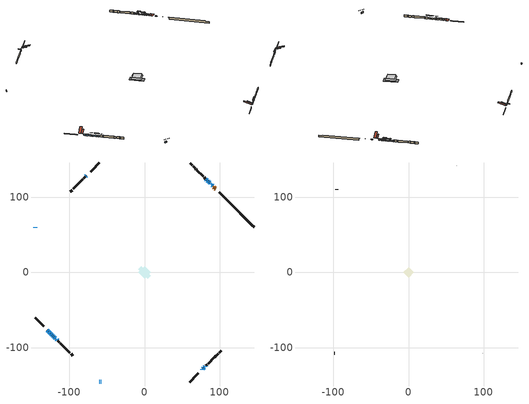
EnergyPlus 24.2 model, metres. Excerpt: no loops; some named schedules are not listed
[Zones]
conditioned space
 floor outside (Floor1 construction): -1.18,0 0,1.18 1.18,0 0,-1.18 z1.19
 floor adiabatic (AdiabaticFloorConstruction): -8.3,0 0,8.3 8.3,0 0,-8.3 z1.19
 floor foundation (Slab1 construction): -8.55,4 -4,8.55 8.55,-4 4,-8.55 z-1.5
 floor foundation (Slab2 construction): -2.55,0.94 -0.94,2.55 2.55,-0.94 0.94,-2.55 z0
 wall outside (RimJoist1 construction): 60.36,-145.71 69.78,-136.28 / -145.71,-60.36 -136.28,-69.78 / -60.36,145.71 -69.78,136.28 / 110.85,95.21 101.42,104.64 z1.19:1.49
 wall outside (RimJoist2 construction): 70.44,-135.63 71.71,-134.36 / -135.63,-70.44 -134.36,-71.71 / -70.44,135.63 -71.71,134.36 / 100.77,105.3 99.5,106.57 z1.19:1.49
 wall outside (AdiabaticWallConstruction 1): 94.58,111.49 93.68,112.38 / 93.03,113.04 92.45,113.61 / 91.8,114.27 91.42,114.65 z1.19:3.22
 wall outside (AdiabaticWallConstruction): -76.63,129.44 -76.97,129.1 / -117.99,-88.07 -117.65,-88.42 z1.19:2.79; 90.76,115.3 90.12,115.95 / -127.2,-78.86 -125.3,-80.77 / 80.52,-125.55 81.04,-125.02 / -116.99,-89.07 -115.93,-90.13 / 85.37,120.69 84.74,121.32 z1.19:2.97; -77.62,128.44 -78.15,127.92 / -60.36,-145.71 -59.36,-145.71 / 77.8,-128.26 78.51,-127.56 / -129.44,-76.63 -127.86,-78.21 / -124.64,-81.42 -123.24,-82.82 / -145.71,60.36 -145.71,59.36 / -58.44,-145.71 -57.44,-145.71 / 79.16,-126.9 79.86,-126.2 / -121.41,-84.66 -120.7,-85.36 z1.19:2.66; 76.63,-129.44 77.15,-128.92 z1.19:2.39; -122.59,-83.48 -122.06,-84 z1.19:2.18; 89.46,116.6 89.14,116.93 z1.19:2.31; -120.05,-86.02 -118.65,-87.42 z1.19:2.69; 88.48,117.58 88.17,117.9 z1.19:2.41; 87.51,118.55 87.19,118.88 z1.19:2.01; 86.53,119.53 86.03,120.04 z1.19:1.9; 84.09,121.98 83.01,123.06 z1.19:2.21; 82.35,123.71 81.8,124.27 z1.19:2.49
 wall outside (Wall1 construction): 81.7,-124.37 83.44,-122.63 / -115.28,-90.79 -113.54,-92.53 / -78.8,127.26 -80.54,125.53 / 81.14,124.92 79.4,126.66 z1.19:3.63
 wall outside (Wall2 construction): 84.09,-121.97 84.15,-121.92 / -112.88,-93.18 -112.83,-93.24 / -81.2,124.87 -81.25,124.81 / 78.75,127.32 78.69,127.37 z1.19:3.63
 wall outside (Wall3 construction): 84.8,-121.26 93.06,-113 / -112.17,-93.89 -103.91,-102.15 / -81.91,124.16 -90.17,115.9 / 78.03,128.03 69.77,136.29 z1.19:3.63
 wall outside (Wall4 construction): 93.72,-112.34 94.9,-111.17 / -103.25,-102.81 -102.08,-103.99 / -90.82,115.24 -92,114.06 / 69.12,136.95 67.94,138.12 z1.19:3.63
 wall outside (Wall5 construction): 95.55,-110.51 97.84,-108.23 / -101.42,-104.65 -99.14,-106.93 / -92.66,113.41 -94.94,111.13 / 67.28,138.78 65,141.06 z1.19:3.63
 wall outside (Wall7 construction): 99.32,-106.74 101.83,-104.24 / -97.65,-108.41 -95.15,-110.92 / -96.43,109.64 -98.93,107.13 / 63.52,142.55 61.01,145.05 z1.19:3.63
 wall foundation (FoundationWall1 construction): 111.51,94.56,-1.5 111.51,94.56,1.19 142.29,63.78,1.19 142.29,63.78,0.03 145.71,60.36,0.03 145.71,60.36,-1.5
 window (WindowConstruction 17): -76.63,129.44 -76.97,129.1 z1.19:2.79
 window (WindowConstruction 3): 90.76,115.3 90.12,115.95 z1.19:2.97
 window (WindowConstruction 4): -77.62,128.44 -78.15,127.92 z1.19:2.66
 window (WindowConstruction 5): -60.36,-145.71 -59.36,-145.71 z1.19:2.66
 window (WindowConstruction 6): 76.63,-129.44 77.15,-128.92 z1.19:2.38
 window (WindowConstruction 7): 77.8,-128.26 78.51,-127.56 z1.19:2.66
 window (WindowConstruction 8): -129.44,-76.63 -127.86,-78.21 z1.19:2.66
 window (WindowConstruction 9): -127.2,-78.86 -125.3,-80.77 z1.19:2.97
 window (WindowConstruction 10): -124.64,-81.42 -123.24,-82.82 z1.19:2.66
 window (WindowConstruction 11): -122.58,-83.48 -122.06,-84 z1.19:2.18
 window (WindowConstruction 12): -145.71,60.36 -145.71,59.36 z1.19:2.66
 window (WindowConstruction 18): 89.46,116.61 89.14,116.93 z1.19:2.31
 window (WindowConstruction 13): -58.44,-145.71 -57.44,-145.71 z1.19:2.66
 window (WindowConstruction 14): 79.16,-126.9 79.86,-126.2 z1.19:2.66
 window (WindowConstruction 15): -121.41,-84.66 -120.71,-85.36 z1.19:2.66
 window (WindowConstruction 16): -120.05,-86.02 -118.65,-87.42 z1.19:2.69
 window (WindowConstruction 24): -117.99,-88.07 -117.65,-88.41 z1.19:2.79
 window (WindowConstruction 21): 88.48,117.59 88.17,117.9 z1.19:2.41
 window (WindowConstruction 22): 80.52,-125.55 81.04,-125.02 z1.19:2.97
 window (WindowConstruction 23): -116.99,-89.07 -115.93,-90.13 z1.19:2.97
 window (WindowConstruction 19): 87.51,118.55 87.19,118.88 z1.19:2
 window (WindowConstruction 20): 86.53,119.53 86.03,120.03 z1.19:1.9
 window (WindowConstruction): 85.37,120.69 84.74,121.32 z1.19:2.97
 window (WindowConstruction 1): 84.09,121.98 83.01,123.05 z1.19:2.2
 window (WindowConstruction 2): 82.35,123.71 81.8,124.27 z1.19:2.49
 door (Door): 94.58,111.49 93.68,112.38 z1.19:3.22
 door (Door 1): 93.02,113.04 92.45,113.61 z1.19:3.22
 door (Door 2): 91.8,114.27 91.42,114.65 z1.19:3.22
 ceiling adiabatic (AdiabaticFloorConstruction): 0,-8.3 8.3,0 0,8.3 -8.3,0 z1.19
 roof outside (Roof2 construction): 75.97,-130.1,3.63 71.63,-125.76,5.67 70.49,-126.9,5.67 74.83,-131.24,3.63; -130.1,-75.97,3.63 -125.76,-71.63,5.67 -126.9,-70.49,5.67 -131.24,-74.83,3.63; -75.97,130.1,3.63 -71.63,125.76,5.67 -70.49,126.9,5.67 -74.83,131.24,3.63; 95.24,110.83,3.63 90.9,106.49,5.67 92.04,105.35,5.67 96.38,109.69,3.63
attic - vented
 floor to conditioned space (Floor2 construction Reversed): -7.04,0 0,7.04 7.04,0 0,-7.04 z3.63
 wall outside (Wall6 construction): 98.49,-107.57 98.67,-107.4 / -98.48,-107.58 -98.31,-107.76 / -95.6,110.47 -95.77,110.3 / 64.35,141.72 64.17,141.89 z1.19:3.63
 roof outside (Roof1 construction): 74.17,-131.9,3.63 67.32,-125.04,6.86 65.51,-126.85,6.86 72.36,-133.7,3.63; -131.9,-74.17,3.63 -125.04,-67.32,6.86 -126.85,-65.51,6.86 -133.7,-72.36,3.63; -74.17,131.9,3.63 -67.32,125.04,6.86 -65.51,126.85,6.86 -72.36,133.7,3.63; 97.04,109.03,3.63 90.18,102.18,6.86 91.99,100.37,6.86 98.84,107.22,3.63
shading: -77.18,128.89 -76.41,129.65 -79,132.24 -79.77,131.48 z3.09; 89.69,116.38 91.19,114.87 91.41,115.08 89.9,116.59 z3.58; -78.36,127.71 -77.41,128.65 -77.62,128.86 -78.57,127.92 z2.96; -59.07,-145.71 -60.65,-145.71 -60.65,-146.01 -59.07,-146.01 z2.96; 77.36,-128.71 76.41,-129.65 76.63,-129.86 77.57,-128.92 z2.68; 78.72,-127.35 77.59,-128.47 77.8,-128.68 78.93,-127.56 z2.96; -127.43,-78.64 -129.87,-76.2 -130.08,-76.41 -127.64,-78.85 z3.27; -125.09,-80.98 -127.41,-78.65 -127.63,-78.86 -125.3,-81.19 z3.27; -123.03,-83.03 -124.85,-81.21 -125.06,-81.42 -123.24,-83.25 z2.96; -121.85,-84.21 -122.8,-83.27 -124.09,-84.56 -123.14,-85.51 z2.48; -145.71,59.07 -145.71,60.65 -146.01,60.65 -146.01,59.07 z2.96; 87.41,118.66 91.19,114.88 91.62,115.31 87.84,119.09 z4.75; -54.39,-145.71 -61.49,-145.71 -61.49,-146.01 -54.39,-146.01 z5.71; 82.02,-124.04 77,-129.06 77.22,-129.27 82.23,-124.26 z5.71; -118.55,-87.52 -123.56,-82.5 -123.77,-82.71 -118.76,-87.73 z5.71; -116.49,-89.58 -122.21,-83.86 -122.42,-84.07 -116.7,-89.79 z5.74; -115.49,-90.57 -120.15,-85.92 -120.58,-86.35 -115.92,-91 z5.84; 83.2,-122.87 78.36,-127.7 78.57,-127.91 83.41,-123.08 z6.02; -113.78,-92.29 -119.15,-86.91 -119.36,-87.13 -113.99,-92.5 z6.02; 84.6,121.47 90.1,115.97 90.53,116.4 85.03,121.9 z5.66; 84.09,121.97 88.47,117.6 88.9,118.03 84.52,122.4 z4.64; 84.53,121.53 85.59,120.48 85.8,120.69 84.74,121.74 z3.27; 82.8,123.27 84.3,121.77 84.51,121.98 83.01,123.48 z2.5; 81.37,124.7 82.78,123.28 83,123.49 81.58,124.91 z3.1
[Building]
Building 1: Terrain=Suburbs
[Site:Location]
Calgary Intl AP_AB: Latitude {deg}=51.11; Longitude {deg}=-114.02; Time Zone {hr}=-7; Elevation {m}=1084; Keep Site Location Information=Yes
[Site:GroundTemperature:Shallow]
0.326196, -1.55603, -1.70677, -0.813554, 2.7722, 6.34125, 9.43543, 11.3955, 11.562, 9.96783, 6.95256, 3.49299
[Site:WaterMainsTemperature]
Calculation Method=Schedule; Temperature Schedule=mains temperature schedule
[Material] Roughness=Rough; Thermal Absorptance=0.9
Name | Thickness {m} | Conductivity {W/m-K} | Density {kg/m3} | Specific Heat {J/kg-K} | Solar Absorptance | Visible Absorptance
asphalt or fiberglass shingles | 0.00635 | 0.162714 | 1121.4 | 1465.45 | 0.4 | 0.4
ceiling loosefill ins | 0.169333 | 0.0480833 | 16.02 | 1046.75 | 0.7 | 0.7
ceiling stud and cavity | 0.1397 | 0.881493 | 65.682 | 1177.47 | 0.7 | 0.7
concrete 4.0 in. | 0.1016 | 1.803125 | 2242.8 | 837.4 | 0.7 | 0.7
concrete 8.0 in. | 0.2032 | 1.803125 | 2242.8 | 837.4 | 0.7 | 0.7
door material | 0.04445 | 0.0451087 | 512.64 | 1214.23 | 0.7 | 0.7
exterior vertical ins | 0.0460229 | 0.029427 | 32.04 | 1214.23 | 0.7 | 0.7
floor covering | 0.0127 | 0.0433444 | 54.468 | 1339.84 | 0.6 | 0.6
floor rigid ins | 0.103632 | 0.029427 | 32.04 | 1214.23 | 0.7 | 0.7
floor rigid ins 1; wall rigid ins 1 | 0.512978 | 0.029427 | 32.04 | 1214.23 | 0.7 | 0.7
floor stud and cavity | 0.1397 | 0.161191 | 92.3553 | 1139.71 | 0.7 | 0.7
floor stud and cavity 1 | 0.1397 | 1.75129 | 37.0049 | 1207.88 | 0.7 | 0.7
furniture material conditioned space 1 | 0.1524 | 0.115458 | 640.8 | 1214.23 | 0.6 | 0.6
gypsum board | 0.0127 | 0.160291 | 801 | 837.4 | 0.6 | 0.6
gypsum board 1 | 0.0127 | 0.160291 | 801 | 837.4 | 0.7 | 0.7
osb sheathing 0.5 in. | 0.0127 | 0.115458 | 512.64 | 1214.23 | 0.7 | 0.7
osb sheathing 0.75 in. | 0.01905 | 0.115458 | 512.64 | 1214.23 | 0.7 | 0.7
osb sheathing 2.0 in. | 0.0508 | 0.115458 | 512.64 | 1214.23 | 0.7 | 0.7
rim joist rigid ins; wall rigid ins | 0.051816 | 0.029427 | 32.04 | 1214.23 | 0.7 | 0.7
rim joist stud and cavity | 0.0508 | 0.0442091 | 125.044 | 1163.47 | 0.6 | 0.6
rim joist stud and cavity 1 | 0.0508 | 0.0455349 | 125.044 | 1163.47 | 0.6 | 0.6
roof stud and cavity | 0.2032 | 0.114395 | 78.34581 | 1123.46 | 0.7 | 0.7
wall stud and cavity | 0.1397 | 0.307522 | 139.0536 | 1170.24 | 0.7 | 0.7
wall stud and cavity 1 | 0.1397 | 0.0820459 | 139.0536 | 1170.24 | 0.7 | 0.7
wall stud and cavity 2 | 0.1397 | 0.228645 | 139.0536 | 1170.24 | 0.7 | 0.7
wall stud and cavity 3 | 0.1397 | 0.450807 | 139.0536 | 1170.24 | 0.7 | 0.7
wall stud and cavity 4 | 0.1397 | 0.288511 | 139.0536 | 1170.24 | 0.7 | 0.7
wall stud and cavity 5 | 0.0889 | 6.9971 | 50.32683 | 1063.81 | 0.6 | 0.6
wall stud and cavity 6 | 0.1397 | 0.4704 | 139.0536 | 1170.24 | 0.7 | 0.7
wall stud and cavity 7 | 0.0889 | 0.380278 | 52.3479 | 1209.89 | 0.7 | 0.7
wall stud and cavity 8 | 0.0889 | 0.391764 | 83.0341 | 1211.67 | 0.7 | 0.7
wood siding | 0.0254 | 0.102417 | 544.68 | 1172.36 | 0.4 | 0.4
wood siding 1 | 0.00254 | 0.102417 | 544.68 | 1172.36 | 0.4 | 0.4
wood siding 2; wood siding 3; wood siding 4 | 0.0254 | 0.102417 | 544.68 | 1172.36 | 0.7 | 0.7
[WindowMaterial:SimpleGlazingSystem]
Name | U-Factor {W/m2-K} | Solar Heat Gain Coefficient
WindowMaterial | 1.73576 | 0.56
WindowMaterial 1 | 1.73122 | 0.56
WindowMaterial 10 | 2.032724 | 0.42
WindowMaterial 11 | 1.819799 | 0.52
WindowMaterial 12 | 1.831155 | 0.51
WindowMaterial 13 | 2.71011 | 0.46
WindowMaterial 14 | 2.70102 | 0.45
WindowMaterial 15 | 2.75724 | 0.6
WindowMaterial 16 | 2.07361 | 0.39
WindowMaterial 17 | 1.893613 | 0.48
WindowMaterial 18 | 1.78119 | 0.54
WindowMaterial 19 | 2.986628 | 0.61
WindowMaterial 2 | 1.970266 | 0.45
WindowMaterial 3 | 1.89816 | 0.48
WindowMaterial 4 | 1.96232 | 0.45
WindowMaterial 5 | 1.91292 | 0.48
WindowMaterial 6 | 1.99638 | 0.44
WindowMaterial 7 | 1.80674 | 0.53
WindowMaterial 8 | 1.73293 | 0.56
WindowMaterial 9 | 1.68807 | 0.58
[Construction]
AdiabaticFloorConstruction: floor stud and cavity 1, floor rigid ins 1, osb sheathing 0.75 in., floor covering
AdiabaticWallConstruction: wood siding 3, wall rigid ins 1, wall stud and cavity 7, gypsum board
AdiabaticWallConstruction 1: wood siding 4, wall rigid ins 1, wall stud and cavity 7, gypsum board
Door; Door 1; Door 2: door material
Floor1 construction: floor stud and cavity, floor rigid ins, osb sheathing 0.75 in., floor covering
Floor2 construction Reversed: gypsum board, ceiling stud and cavity, ceiling loosefill ins
FoundationWall1 construction: concrete 8.0 in., gypsum board 1
furniture construction conditioned space 1: furniture material conditioned space 1
PartitionWallConstruction: gypsum board, wall stud and cavity 8, gypsum board
RimJoist1 construction: wood siding 2, rim joist rigid ins, osb sheathing 2.0 in., rim joist stud and cavity
RimJoist2 construction: wood siding 2, rim joist rigid ins, osb sheathing 2.0 in., rim joist stud and cavity 1
Roof1 construction: asphalt or fiberglass shingles
Roof2 construction: asphalt or fiberglass shingles, osb sheathing 0.75 in., roof stud and cavity, gypsum board
Slab1 construction; Slab2 construction: concrete 4.0 in.
Wall1 construction: wood siding, wall rigid ins, osb sheathing 0.5 in., wall stud and cavity, gypsum board
Wall2 construction: wood siding, osb sheathing 0.5 in., wall stud and cavity 1, gypsum board
Wall3 construction: wood siding, wall rigid ins, osb sheathing 0.5 in., wall stud and cavity 2, gypsum board
Wall4 construction: wood siding, wall rigid ins, osb sheathing 0.5 in., wall stud and cavity 3, gypsum board
Wall5 construction: wood siding, wall rigid ins, osb sheathing 0.5 in., wall stud and cavity 4, gypsum board
Wall6 construction: wood siding 1, wall stud and cavity 5
Wall7 construction: wood siding, wall rigid ins, osb sheathing 0.5 in., wall stud and cavity 6, gypsum board
WindowConstruction: WindowMaterial
WindowConstruction 1: WindowMaterial 1
WindowConstruction 10: WindowMaterial 9
WindowConstruction 11: WindowMaterial 10
WindowConstruction 12; WindowConstruction 13; WindowConstruction 14; WindowConstruction 15; WindowConstruction 5; WindowConstruction 7: WindowMaterial 5
WindowConstruction 16: WindowMaterial 11
WindowConstruction 17: WindowMaterial 12
WindowConstruction 18: WindowMaterial 13
WindowConstruction 19: WindowMaterial 14
WindowConstruction 2: WindowMaterial 2
WindowConstruction 20: WindowMaterial 15
WindowConstruction 21: WindowMaterial 16
WindowConstruction 22: WindowMaterial 17
WindowConstruction 23: WindowMaterial 18
WindowConstruction 24: WindowMaterial 19
WindowConstruction 3: WindowMaterial 3
WindowConstruction 4: WindowMaterial 4
WindowConstruction 6: WindowMaterial 6
WindowConstruction 8: WindowMaterial 7
WindowConstruction 9: WindowMaterial 8
[Zone] Multiplier=1; Part of Total Floor Area=Yes
Name | Volume {m3}
attic - vented | 51.9396
conditioned space | 771.4
[Space]
Name | Zone | Volume {m3}
attic - vented 1 | attic - vented | 51.9396
conditioned space 1 | conditioned space | 771.4
[ZoneInfiltration:EffectiveLeakageArea]
infil attic - vented 1: Zone or Space=attic - vented 1; Schedule=Always On Discrete; Effective Air Leakage Area {cm2}=3395.31; Stack Coefficient=0.000394233; Wind Coefficient=1.34152e-05
[ZoneMixing]
whole house fan mix: Zone or Space=attic - vented; Schedule=Always On Continuous; Design Flow Rate Calculation Method=Flow/Zone; Design Flow Rate {m3/s}=0; Source Zone or Space=conditioned space
[SurfaceProperty:ExposedFoundationPerimeter] Exposed Perimeter Calculation Method=TotalExposedPerimeter
Name | Total Exposed Perimeter {m}
Slab1 | 48.37
Slab2 | 14.417
[InternalMass] Zone or ZoneList=conditioned space; Space or SpaceList=conditioned space 1
Name | Construction | Surface Area {m2}
furniture mass conditioned space 1 | furniture construction conditioned space 1 | 106.364
partition wall mass | PartitionWallConstruction | 265.91
[Lights]
interior lighting: Zone or ZoneList or Space or SpaceList=conditioned space 1; Schedule=interior lighting schedule; Design Level Calculation Method=LightingLevel; Lighting Level {W}=343.2; Return Air Fraction=0; Fraction Radiant=0.6; Fraction Visible=0.2; Fraction Replaceable=1
[People]
occupants: Zone or ZoneList or Space or SpaceList=conditioned space 1; Number of People Schedule=occupants schedule; Number of People Calculation Method=People; Number of People=3; Fraction Radiant=0.314171; Sensible Heat Fraction=0.56303; Activity Level Schedule=occupants activity schedule; Carbon Dioxide Generation Rate {m3/s-W}=0; Enable ASHRAE 55 Comfort Warnings=No; Mean Radiant Temperature Calculation Type=EnclosureAveraged
[ElectricEquipment] Zone or ZoneList or Space or SpaceList=conditioned space 1; Design Level Calculation Method=EquipmentLevel
Name | Schedule | Design Level {W} | Fraction Latent | Fraction Radiant | Fraction Lost
clothes dryer | clothes dryer schedule | 140.772 | 0.015 | 0.081 | 0.85
clothes washer | clothes washer schedule | 32.1985 | 0.03 | 0.162 | 0.7
cooking range | cooking range schedule | 215.147 | 0.08 | 0.432 | 0.2
dishwasher | dishwasher schedule | 66.8632 | 0.3 | 0.18 | 0.4
fridge | fridge schedule | 72.9452 | 0 | 0.6 | 0
mech vent bath fan 0 | mech vent bath fan 0 schedule | 50.2 | 0 | 0 | 1
mech vent bath fan 1 | mech vent bath fan 1 schedule | 50.2 | 0 | 0 | 1
mech vent bath fan 2 | mech vent bath fan 2 schedule | 50.2 | 0 | 0 | 1
mech vent bath fan 3 | mech vent bath fan 3 schedule | 50.2 | 0 | 0 | 1
mech vent house fan | mech vent house fan schedule | 0 | 0 | 0 | 1
mech vent house fan cfis | mech vent house fan cfis schedule | 0 | 0 | 0 | 0
misc plug loads | misc plug loads schedule | 494.7 | 0.045 | 0.513 | 0.1
whole house fan | Always On Discrete | 0 | 0 | 0 | 1
[OtherEquipment] Zone or ZoneList or Space or SpaceList=conditioned space 1; Design Level Calculation Method=EquipmentLevel
Name | Fuel Type | Schedule | Design Level {W} | Fraction Latent | Fraction Radiant | Fraction Lost
clothes dryer 1 | Electricity | clothes dryer schedule | 0 | 0.015 | 0.081 | 0.85
cooking range 1 | Electricity | cooking range schedule | 0 | 0.08 | 0.432 | 0.2
general water use latent | None | general water use schedule | 62.594 | 1 | 0 | 0
general water use sensible | None | general water use schedule | -61.6891 | 0 | 0.6 | 0
mech vent house fan latent load | None | Always On Discrete | 0 | 1 | 0 | 0
mech vent house fan sensible load | None | Always On Discrete | 0 | 0 | 0 | 0
water heater energy adjustment1 | NaturalGas | Always On Discrete | 0.01 | 0 | 0 | 1
[ZoneInfiltration:DesignFlowRate] Zone or ZoneList or Space or SpaceList=conditioned space 1; Schedule=Always On Discrete; Design Flow Rate Calculation Method=Flow/Zone; Design Flow Rate {m3/s}=0
infil flow; natural vent flow; whole house fan flow
[Foundation:Kiva] Initial Indoor Air Temperature {C}=18; Wall Depth Below Slab {m}=0.2032
Name | Wall Height Above Grade {m} | Custom Block Material Name 1 | Custom Block Depth 1 {m} | Custom Block X Position 1 {m} | Custom Block Z Position 1 {m}
Foundation Kiva 1 | 1.19 | exterior vertical ins | 2.69001 | 0.2159 | 0
Foundation Kiva 2 | 0.1016
[Foundation:Kiva:Settings]
Soil Conductivity {W/m-K}=0.849921; Soil Density {kg/m3}=1842.3; Soil Specific Heat {J/kg-K}=418.7; Ground Solar Absorptivity=0.9; Ground Thermal Absorptivity=0.9; Ground Surface Roughness {m}=0.03; Far-Field Width {m}=40; Deep-Ground Boundary Condition=ZeroFlux; Deep-Ground Depth {m}=40; Minimum Cell Dimension {m}=0.2; Maximum Cell Growth Coefficient=3; Simulation Timestep=Timestep
[Exterior:Lights]
exterior lighting: Schedule=exterior lighting schedule; Design Level {W}=75.6
[Schedule:Constant]
Name | Hourly Value
Always On Continuous; mech vent house fan schedule; mech vent house fan cfis schedule; Always On Discrete | 1
occupants activity schedule | 117.228
fridge schedule | 0
[Schedule:Week:Daily]
interior lighting schedule Week Rule - Jan1-Jan27: interior lighting schedule day, interior lighting schedule day, interior lighting schedule day, interior lighting schedule day, interior lighting schedule day, interior lighting schedule day, interior lighting schedule day, interior lighting schedule default day, interior lighting schedule default day, interior lighting schedule default day, interior lighting schedule default day, interior lighting schedule default day
interior lighting schedule Week Rule - Jan28-Feb3: interior lighting schedule day, interior lighting schedule day, interior lighting schedule day, interior lighting schedule day, interior lighting schedule day 1, interior lighting schedule day 1, interior lighting schedule day 1, interior lighting schedule default day, interior lighting schedule default day, interior lighting schedule default day, interior lighting schedule default day, interior lighting schedule default day
interior lighting schedule Week Rule - Feb4-Feb24: interior lighting schedule day 1, interior lighting schedule day 1, interior lighting schedule day 1, interior lighting schedule day 1, interior lighting schedule day 1, interior lighting schedule day 1, interior lighting schedule day 1, interior lighting schedule default day, interior lighting schedule default day, interior lighting schedule default day, interior lighting schedule default day, interior lighting schedule default day
interior lighting schedule Week Rule - Feb25-Mar3: interior lighting schedule day 1, interior lighting schedule day 1, interior lighting schedule day 1, interior lighting schedule day 1, interior lighting schedule day 2, interior lighting schedule day 2, interior lighting schedule day 2, interior lighting schedule default day, interior lighting schedule default day, interior lighting schedule default day, interior lighting schedule default day, interior lighting schedule default day
interior lighting schedule Week Rule - Mar4-Mar31: interior lighting schedule day 2, interior lighting schedule day 2, interior lighting schedule day 2, interior lighting schedule day 2, interior lighting schedule day 2, interior lighting schedule day 2, interior lighting schedule day 2, interior lighting schedule default day, interior lighting schedule default day, interior lighting schedule default day, interior lighting schedule default day, interior lighting schedule default day
interior lighting schedule Week Rule - Apr1-Apr28: interior lighting schedule day 3, interior lighting schedule day 3, interior lighting schedule day 3, interior lighting schedule day 3, interior lighting schedule day 3, interior lighting schedule day 3, interior lighting schedule day 3, interior lighting schedule default day, interior lighting schedule default day, interior lighting schedule default day, interior lighting schedule default day, interior lighting schedule default day
interior lighting schedule Week Rule - Apr29-May5: interior lighting schedule day 3, interior lighting schedule day 3, interior lighting schedule day 4, interior lighting schedule day 4, interior lighting schedule day 4, interior lighting schedule day 4, interior lighting schedule day 4, interior lighting schedule default day, interior lighting schedule default day, interior lighting schedule default day, interior lighting schedule default day, interior lighting schedule default day
interior lighting schedule Week Rule - May6-May26: interior lighting schedule day 4, interior lighting schedule day 4, interior lighting schedule day 4, interior lighting schedule day 4, interior lighting schedule day 4, interior lighting schedule day 4, interior lighting schedule day 4, interior lighting schedule default day, interior lighting schedule default day, interior lighting schedule default day, interior lighting schedule default day, interior lighting schedule default day
interior lighting schedule Week Rule - May27-Jun2: interior lighting schedule day 4, interior lighting schedule day 4, interior lighting schedule day 4, interior lighting schedule day 4, interior lighting schedule day 4, interior lighting schedule day 5, interior lighting schedule day 5, interior lighting schedule default day, interior lighting schedule default day, interior lighting schedule default day, interior lighting schedule default day, interior lighting schedule default day
interior lighting schedule Week Rule - Jun3-Jun30: interior lighting schedule day 5, interior lighting schedule day 5, interior lighting schedule day 5, interior lighting schedule day 5, interior lighting schedule day 5, interior lighting schedule day 5, interior lighting schedule day 5, interior lighting schedule default day, interior lighting schedule default day, interior lighting schedule default day, interior lighting schedule default day, interior lighting schedule default day
interior lighting schedule Week Rule - Jul1-Jul28: interior lighting schedule day 6, interior lighting schedule day 6, interior lighting schedule day 6, interior lighting schedule day 6, interior lighting schedule day 6, interior lighting schedule day 6, interior lighting schedule day 6, interior lighting schedule default day, interior lighting schedule default day, interior lighting schedule default day, interior lighting schedule default day, interior lighting schedule default day
interior lighting schedule Week Rule - Jul29-Aug4: interior lighting schedule day 6, interior lighting schedule day 6, interior lighting schedule day 6, interior lighting schedule day 7, interior lighting schedule day 7, interior lighting schedule day 7, interior lighting schedule day 7, interior lighting schedule default day, interior lighting schedule default day, interior lighting schedule default day, interior lighting schedule default day, interior lighting schedule default day
interior lighting schedule Week Rule - Aug5-Aug25: interior lighting schedule day 7, interior lighting schedule day 7, interior lighting schedule day 7, interior lighting schedule day 7, interior lighting schedule day 7, interior lighting schedule day 7, interior lighting schedule day 7, interior lighting schedule default day, interior lighting schedule default day, interior lighting schedule default day, interior lighting schedule default day, interior lighting schedule default day
interior lighting schedule Week Rule - Aug26-Sep1: interior lighting schedule day 7, interior lighting schedule day 7, interior lighting schedule day 7, interior lighting schedule day 7, interior lighting schedule day 7, interior lighting schedule day 7, interior lighting schedule day 8, interior lighting schedule default day, interior lighting schedule default day, interior lighting schedule default day, interior lighting schedule default day, interior lighting schedule default day
interior lighting schedule Week Rule - Sep2-Sep29: interior lighting schedule day 8, interior lighting schedule day 8, interior lighting schedule day 8, interior lighting schedule day 8, interior lighting schedule day 8, interior lighting schedule day 8, interior lighting schedule day 8, interior lighting schedule default day, interior lighting schedule default day, interior lighting schedule default day, interior lighting schedule default day, interior lighting schedule default day
interior lighting schedule Week Rule - Sep30-Oct6: interior lighting schedule day 8, interior lighting schedule day 9, interior lighting schedule day 9, interior lighting schedule day 9, interior lighting schedule day 9, interior lighting schedule day 9, interior lighting schedule day 9, interior lighting schedule default day, interior lighting schedule default day, interior lighting schedule default day, interior lighting schedule default day, interior lighting schedule default day
interior lighting schedule Week Rule - Oct7-Oct27: interior lighting schedule day 9, interior lighting schedule day 9, interior lighting schedule day 9, interior lighting schedule day 9, interior lighting schedule day 9, interior lighting schedule day 9, interior lighting schedule day 9, interior lighting schedule default day, interior lighting schedule default day, interior lighting schedule default day, interior lighting schedule default day, interior lighting schedule default day
interior lighting schedule Week Rule - Oct28-Nov3: interior lighting schedule day 9, interior lighting schedule day 9, interior lighting schedule day 9, interior lighting schedule day 9, interior lighting schedule day 10, interior lighting schedule day 10, interior lighting schedule day 10, interior lighting schedule default day, interior lighting schedule default day, interior lighting schedule default day, interior lighting schedule default day, interior lighting schedule default day
interior lighting schedule Week Rule - Nov4-Nov24: interior lighting schedule day 10, interior lighting schedule day 10, interior lighting schedule day 10, interior lighting schedule day 10, interior lighting schedule day 10, interior lighting schedule day 10, interior lighting schedule day 10, interior lighting schedule default day, interior lighting schedule default day, interior lighting schedule default day, interior lighting schedule default day, interior lighting schedule default day
interior lighting schedule Week Rule - Nov25-Dec1: interior lighting schedule day 10, interior lighting schedule day 10, interior lighting schedule day 10, interior lighting schedule day 10, interior lighting schedule day 10, interior lighting schedule day 10, interior lighting schedule day 11, interior lighting schedule default day, interior lighting schedule default day, interior lighting schedule default day, interior lighting schedule default day, interior lighting schedule default day
interior lighting schedule Week Rule - Dec2-Dec31: interior lighting schedule day 11, interior lighting schedule day 11, interior lighting schedule day 11, interior lighting schedule day 11, interior lighting schedule day 11, interior lighting schedule day 11, interior lighting schedule day 11, interior lighting schedule default day, interior lighting schedule default day, interior lighting schedule default day, interior lighting schedule default day, interior lighting schedule default day
occupants schedule Week Rule - Jan1-Dec31: occupants schedule day, occupants schedule day, occupants schedule day, occupants schedule day, occupants schedule day, occupants schedule day, occupants schedule day, occupants schedule default day, occupants schedule default day, occupants schedule default day, occupants schedule default day, occupants schedule default day
clothes dryer schedule Week Rule - Jan1-Dec31: clothes dryer schedule day, clothes dryer schedule day, clothes dryer schedule day, clothes dryer schedule day, clothes dryer schedule day, clothes dryer schedule day, clothes dryer schedule day, clothes dryer schedule default day, clothes dryer schedule default day, clothes dryer schedule default day, clothes dryer schedule default day, clothes dryer schedule default day
clothes washer schedule Week Rule - Jan1-Dec31: clothes washer schedule day, clothes washer schedule day, clothes washer schedule day, clothes washer schedule day, clothes washer schedule day, clothes washer schedule day, clothes washer schedule day, clothes washer schedule default day, clothes washer schedule default day, clothes washer schedule default day, clothes washer schedule default day, clothes washer schedule default day
cooking range schedule Week Rule - Jan1-Dec31: cooking range schedule day, cooking range schedule day, cooking range schedule day, cooking range schedule day, cooking range schedule day, cooking range schedule day, cooking range schedule day, cooking range schedule default day, cooking range schedule default day, cooking range schedule default day, cooking range schedule default day, cooking range schedule default day
dishwasher schedule Week Rule - Jan1-Dec31: dishwasher schedule day, dishwasher schedule day, dishwasher schedule day, dishwasher schedule day, dishwasher schedule day, dishwasher schedule day, dishwasher schedule day, dishwasher schedule default day, dishwasher schedule default day, dishwasher schedule default day, dishwasher schedule default day, dishwasher schedule default day
mech vent bath fan 0 schedule Week Rule - Jan1-Dec31: mech vent bath fan 0 schedule day, mech vent bath fan 0 schedule day, mech vent bath fan 0 schedule day, mech vent bath fan 0 schedule day, mech vent bath fan 0 schedule day, mech vent bath fan 0 schedule day, mech vent bath fan 0 schedule day, mech vent bath fan 0 schedule default day, mech vent bath fan 0 schedule default day, mech vent bath fan 0 schedule default day, mech vent bath fan 0 schedule default day, mech vent bath fan 0 schedule default day
mech vent bath fan 1 schedule Week Rule - Jan1-Dec31: mech vent bath fan 1 schedule day, mech vent bath fan 1 schedule day, mech vent bath fan 1 schedule day, mech vent bath fan 1 schedule day, mech vent bath fan 1 schedule day, mech vent bath fan 1 schedule day, mech vent bath fan 1 schedule day, mech vent bath fan 1 schedule default day, mech vent bath fan 1 schedule default day, mech vent bath fan 1 schedule default day, mech vent bath fan 1 schedule default day, mech vent bath fan 1 schedule default day
mech vent bath fan 2 schedule Week Rule - Jan1-Dec31: mech vent bath fan 2 schedule day, mech vent bath fan 2 schedule day, mech vent bath fan 2 schedule day, mech vent bath fan 2 schedule day, mech vent bath fan 2 schedule day, mech vent bath fan 2 schedule day, mech vent bath fan 2 schedule day, mech vent bath fan 2 schedule default day, mech vent bath fan 2 schedule default day, mech vent bath fan 2 schedule default day, mech vent bath fan 2 schedule default day, mech vent bath fan 2 schedule default day
[Schedule:Year]
interior lighting schedule: interior lighting schedule Week Rule - Jan1-Jan27, 1, 1, 1, 27, interior lighting schedule Week Rule - Jan28-Feb3, 1, 28, 2, 3, interior lighting schedule Week Rule - Feb4-Feb24, 2, 4, 2, 24, interior lighting schedule Week Rule - Feb25-Mar3, 2, 25, 3, 3, interior lighting schedule Week Rule - Mar4-Mar31, 3, 4, 3, 31, interior lighting schedule Week Rule - Apr1-Apr28, 4, 1, 4, 28, interior lighting schedule Week Rule - Apr29-May5, 4, 29, 5, 5, interior lighting schedule Week Rule - May6-May26, 5, 6, 5, 26, interior lighting schedule Week Rule - May27-Jun2, 5, 27, 6, 2, interior lighting schedule Week Rule - Jun3-Jun30, 6, 3, 6, 30, interior lighting schedule Week Rule - Jul1-Jul28, 7, 1, 7, 28, interior lighting schedule Week Rule - Jul29-Aug4, 7, 29, 8, 4, interior lighting schedule Week Rule - Aug5-Aug25, 8, 5, 8, 25, interior lighting schedule Week Rule - Aug26-Sep1, 8, 26, 9, 1, interior lighting schedule Week Rule - Sep2-Sep29, 9, 2, 9, 29, interior lighting schedule Week Rule - Sep30-Oct6, 9, 30, 10, 6, interior lighting schedule Week Rule - Oct7-Oct27, 10, 7, 10, 27, interior lighting schedule Week Rule - Oct28-Nov3, 10, 28, 11, 3, interior lighting schedule Week Rule - Nov4-Nov24, 11, 4, 11, 24, interior lighting schedule Week Rule - Nov25-Dec1, 11, 25, 12, 1, interior lighting schedule Week Rule - Dec2-Dec31, 12, 2, 12, 31
occupants schedule: occupants schedule Week Rule - Jan1-Dec31, 1, 1, 12, 31
clothes dryer schedule: clothes dryer schedule Week Rule - Jan1-Dec31, 1, 1, 12, 31
clothes washer schedule: clothes washer schedule Week Rule - Jan1-Dec31, 1, 1, 12, 31
cooking range schedule: cooking range schedule Week Rule - Jan1-Dec31, 1, 1, 12, 31
dishwasher schedule: dishwasher schedule Week Rule - Jan1-Dec31, 1, 1, 12, 31
mech vent bath fan 0 schedule: mech vent bath fan 0 schedule Week Rule - Jan1-Dec31, 1, 1, 12, 31
mech vent bath fan 1 schedule: mech vent bath fan 1 schedule Week Rule - Jan1-Dec31, 1, 1, 12, 31
mech vent bath fan 2 schedule: mech vent bath fan 2 schedule Week Rule - Jan1-Dec31, 1, 1, 12, 31
mech vent bath fan 3 schedule: mech vent bath fan 3 schedule Week Rule - Jan1-Dec31, 1, 1, 12, 31
misc plug loads schedule: misc plug loads schedule Week Rule - Jan1-Dec31, 1, 1, 12, 31
general water use schedule: general water use schedule Week Rule - Jan1-Dec31, 1, 1, 12, 31
exterior lighting schedule: exterior lighting schedule Week Rule - Jan1-Jan27, 1, 1, 1, 27, exterior lighting schedule Week Rule - Jan28-Feb3, 1, 28, 2, 3, exterior lighting schedule Week Rule - Feb4-Feb24, 2, 4, 2, 24, exterior lighting schedule Week Rule - Feb25-Mar3, 2, 25, 3, 3, exterior lighting schedule Week Rule - Mar4-Mar31, 3, 4, 3, 31, exterior lighting schedule Week Rule - Apr1-Apr28, 4, 1, 4, 28, exterior lighting schedule Week Rule - Apr29-May5, 4, 29, 5, 5, exterior lighting schedule Week Rule - May6-May26, 5, 6, 5, 26, exterior lighting schedule Week Rule - May27-Jun2, 5, 27, 6, 2, exterior lighting schedule Week Rule - Jun3-Jun30, 6, 3, 6, 30, exterior lighting schedule Week Rule - Jul1-Jul28, 7, 1, 7, 28, exterior lighting schedule Week Rule - Jul29-Aug4, 7, 29, 8, 4, exterior lighting schedule Week Rule - Aug5-Aug25, 8, 5, 8, 25, exterior lighting schedule Week Rule - Aug26-Sep1, 8, 26, 9, 1, exterior lighting schedule Week Rule - Sep2-Sep29, 9, 2, 9, 29, exterior lighting schedule Week Rule - Sep30-Oct6, 9, 30, 10, 6, exterior lighting schedule Week Rule - Oct7-Oct27, 10, 7, 10, 27, exterior lighting schedule Week Rule - Oct28-Nov3, 10, 28, 11, 3, exterior lighting schedule Week Rule - Nov4-Nov24, 11, 4, 11, 24, exterior lighting schedule Week Rule - Nov25-Dec1, 11, 25, 12, 1, exterior lighting schedule Week Rule - Dec2-Dec31, 12, 2, 12, 31
[Schedule:Compact]
mains temperature schedule: Through: 01/01, For: AllDays, Until: 24:00, 5.30611, Through: 01/02, For: AllDays, Until: 24:00, 5.24556, Through: 01/03, For: AllDays, Until: 24:00, 5.18611, Through: 01/04, For: AllDays, Until: 24:00, 5.12778, Through: 01/05, For: AllDays, Until: 24:00, 5.07, Through: 01/06, For: AllDays, Until: 24:00, 5.01278, Through: 01/07, For: AllDays, Until: 24:00, 4.95722, Through: 01/08, For: AllDays, Until: 24:00, 4.90222, Through: 01/09, For: AllDays, Until: 24:00, 4.84778, Through: 01/10, For: AllDays, Until: 24:00, 4.795, Through: 01/11, For: AllDays, Until: 24:00, 4.74278, Through: 01/12, For: AllDays, Until: 24:00, 4.69167, Through: 01/13, For: AllDays, Until: 24:00, 4.64111, Through: 01/14, For: AllDays, Until: 24:00, 4.59222, Through: 01/15, For: AllDays, Until: 24:00, 4.54389, Through: 01/16, For: AllDays, Until: 24:00, 4.49722, Through: 01/17, For: AllDays, Until: 24:00, 4.45111, Through: 01/18, For: AllDays, Until: 24:00, 4.40611, Through: 01/19, For: AllDays, Until: 24:00, 4.36222, Through: 01/20, For: AllDays, Until: 24:00, 4.32, Through: 01/21, For: AllDays, Until: 24:00, 4.27833, Through: 01/22, For: AllDays, Until: 24:00, 4.23778, Through: 01/23, For: AllDays, Until: 24:00, 4.19833, Through: 01/24, For: AllDays, Until: 24:00, 4.16056, Through: 01/25, For: AllDays, Until: 24:00, 4.12333, Through: 01/26, For: AllDays, Until: 24:00, 4.08778, Through: 01/27, For: AllDays, Until: 24:00, 4.05278, Through: 01/28, For: AllDays, Until: 24:00, 4.01944, Through: 01/29, For: AllDays, Until: 24:00, 3.98722, Through: 01/30, For: AllDays, Until: 24:00, 3.95611, Through: 01/31, For: AllDays, Until: 24:00, 3.92667, Through: 02/01, For: AllDays, Until: 24:00, 3.89778, Through: 02/02, For: AllDays, Until: 24:00, 3.87056, Through: 02/03, For: AllDays, Until: 24:00, 3.84444, Through: 02/04, For: AllDays, Until: 24:00, 3.82, Through: 02/05, For: AllDays, Until: 24:00, 3.79611, Through: 02/06, For: AllDays, Until: 24:00, 3.77389, Through: 02/07, For: AllDays, Until: 24:00, 3.75333, Through: 02/08, For: AllDays, Until: 24:00, 3.73333, Through: 02/09, For: AllDays, Until: 24:00, 3.715, Through: 02/10, For: AllDays, Until: 24:00, 3.69778, Through: 02/11, For: AllDays, Until: 24:00, 3.68222, Through: 02/12, For: AllDays, Until: 24:00, 3.66778, Through: 02/13, For: AllDays, Until: 24:00, 3.65444, Through: 02/14, For: AllDays, Until: 24:00, 3.64278, Through: 02/15, For: AllDays, Until: 24:00, 3.63222, Through: 02/16, For: AllDays, Until: 24:00, 3.62278, Through: 02/17, For: AllDays, Until: 24:00, 3.615, Through: 02/18, For: AllDays, Until: 24:00, 3.60833, Through: 02/19, For: AllDays, Until: 24:00, 3.60333, Through: 02/20, For: AllDays, Until: 24:00, 3.59944, Through: 02/21, For: AllDays, Until: 24:00, 3.59667, Through: 02/22, For: AllDays, Until: 24:00, 3.59556, Through: 02/23, For: AllDays, Until: 24:00, 3.59556, Through: 02/24, For: AllDays, Until: 24:00, 3.59722, Through: 02/25, For: AllDays, Until: 24:00, 3.6, Through: 02/26, For: AllDays, Until: 24:00, 3.60389, Through: 02/27, For: AllDays, Until: 24:00, 3.60944, Through: 02/28, For: AllDays, Until: 24:00, 3.61611, Through: 03/01, For: AllDays, Until: 24:00, 3.62444, Through: 03/02, For: AllDays, Until: 24:00, 3.63333, Through: 03/03, For: AllDays, Until: 24:00, 3.64444, Through: 03/04, For: AllDays, Until: 24:00, 3.65611, Through: 03/05, For: AllDays, Until: 24:00, 3.67, Through: 03/06, For: AllDays, Until: 24:00, 3.68444, Through: 03/07, For: AllDays, Until: 24:00, 3.70056, Through: 03/08, For: AllDays, Until: 24:00, 3.71778, Through: 03/09, For: AllDays, Until: 24:00, 3.73611, Through: 03/10, For: AllDays, Until: 24:00, 3.75611, Through: 03/11, For: AllDays, Until: 24:00, 3.77722, Through: 03/12, For: AllDays, Until: 24:00, 3.79944, Through: 03/13, For: AllDays, Until: 24:00, 3.82333, Through: 03/14, For: AllDays, Until: 24:00, 3.84833, Through: 03/15, For: AllDays, Until: 24:00, 3.87444, Through: 03/16, For: AllDays, Until: 24:00, 3.90222, Through: 03/17, For: AllDays, Until: 24:00, 3.93056, Through: 03/18, For: AllDays, Until: 24:00, 3.96056, Through: 03/19, For: AllDays, Until: 24:00, 3.99167, Through: 03/20, For: AllDays, Until: 24:00, 4.02444, Through: 03/21, For: AllDays, Until: 24:00, 4.05778, Through: 03/22, For: AllDays, Until: 24:00, 4.09278, Through: 03/23, For: AllDays, Until: 24:00, 4.12833, Through: 03/24, For: AllDays, Until: 24:00, 4.16556, Through: 03/25, For: AllDays, Until: 24:00, 4.20389, Through: 03/26, For: AllDays, Until: 24:00, 4.24333, Through: 03/27, For: AllDays, Until: 24:00, 4.28389, Through: 03/28, For: AllDays, Until: 24:00, 4.32611, Through: 03/29, For: AllDays, Until: 24:00, 4.36889, Through: 03/30, For: AllDays, Until: 24:00, 4.41278, Through: 03/31, For: AllDays, Until: 24:00, 4.45778, Through: 04/01, For: AllDays, Until: 24:00, 4.50389, Through: 04/02, For: AllDays, Until: 24:00, 4.55111, Through: 04/03, For: AllDays, Until: 24:00, 4.59944, Through: 04/04, For: AllDays, Until: 24:00, 4.64833, Through: 04/05, For: AllDays, Until: 24:00, 4.69889, Through: 04/06, For: AllDays, Until: 24:00, 4.75, Through: 04/07, For: AllDays, Until: 24:00, 4.80222, Through: 04/08, For: AllDays, Until: 24:00, 4.85556, Through: 04/09, For: AllDays, Until: 24:00, 4.91, Through: 04/10, For: AllDays, Until: 24:00, 4.965, Through: 04/11, For: AllDays, Until: 24:00, 5.02111, Through: 04/12, For: AllDays, Until: 24:00, 5.07833, Through: 04/13, For: AllDays, Until: 24:00, 5.13611, Through: 04/14, For: AllDays, Until: 24:00, 5.195, Through: 04/15, For: AllDays, Until: 24:00, 5.25444, Through: 04/16, For: AllDays, Until: 24:00, 5.315, Through: 04/17, For: AllDays, Until: 24:00, 5.37611, Through: 04/18, For: AllDays, Until: 24:00, 5.43833, Through: 04/19, For: AllDays, Until: 24:00, 5.50111, Through: 04/20, For: AllDays, Until: 24:00, 5.565, Through: 04/21, For: AllDays, Until: 24:00, 5.62944, Through: 04/22, For: AllDays, Until: 24:00, 5.69444, Through: 04/23, For: AllDays, Until: 24:00, 5.76, Through: 04/24, For: AllDays, Until: 24:00, 5.82667, Through: 04/25, For: AllDays, Until: 24:00, 5.89389, Through: 04/26, For: AllDays, Until: 24:00, 5.96167, Through: 04/27, For: AllDays, Until: 24:00, 6.03056, Through: 04/28, For: AllDays, Until: 24:00, 6.09944, Through: 04/29, For: AllDays, Until: 24:00, 6.16944, Through: 04/30, For: AllDays, Until: 24:00, 6.23944, Through: 05/01, For: AllDays, Until: 24:00, 6.31056, Through: 05/02, For: AllDays, Until: 24:00, 6.38167, Through: 05/03, For: AllDays, Until: 24:00, 6.45333, Through: 05/04, For: AllDays, Until: 24:00, 6.52611, Through: 05/05, For: AllDays, Until: 24:00, 6.59889, Through: 05/06, For: AllDays, Until: 24:00, 6.67167, Through: 05/07, For: AllDays, Until: 24:00, 6.74556, Through: 05/08, For: AllDays, Until: 24:00, 6.81944, Through: 05/09, For: AllDays, Until: 24:00, 6.89389, Through: 05/10, For: AllDays, Until: 24:00, 6.96889, Through: 05/11, For: AllDays, Until: 24:00, 7.04389, Through: 05/12, For: AllDays, Until: 24:00, 7.11944, Through: 05/13, For: AllDays, Until: 24:00, 7.195, Through: 05/14, For: AllDays, Until: 24:00, 7.27111, Through: 05/15, For: AllDays, Until: 24:00, 7.34722, Through: 05/16, For: AllDays, Until: 24:00, 7.42389, Through: 05/17, For: AllDays, Until: 24:00, 7.50056, Through: 05/18, For: AllDays, Until: 24:00, 7.57722, Through: 05/19, For: AllDays, Until: 24:00, 7.65444, Through: 05/20, For: AllDays, Until: 24:00, 7.73167, Through: 05/21, For: AllDays, Until: 24:00, 7.80889, Through: 05/22, For: AllDays, Until: 24:00, 7.88611, Through: 05/23, For: AllDays, Until: 24:00, 7.96333, Through: 05/24, For: AllDays, Until: 24:00, 8.04111, Through: 05/25, For: AllDays, Until: 24:00, 8.11833, Through: 05/26, For: AllDays, Until: 24:00, 8.19611, Through: 05/27, For: AllDays, Until: 24:00, 8.27333, Through: 05/28, For: AllDays, Until: 24:00, 8.35056, Through: 05/29, For: AllDays, Until: 24:00, 8.42778, Through: 05/30, For: AllDays, Until: 24:00, 8.505, Through: 05/31, For: AllDays, Until: 24:00, 8.58222, Through: 06/01, For: AllDays, Until: 24:00, 8.65889, Through: 06/02, For: AllDays, Until: 24:00, 8.73556, Through: 06/03, For: AllDays, Until: 24:00, 8.81222, Through: 06/04, For: AllDays, Until: 24:00, 8.88889, Through: 06/05, For: AllDays, Until: 24:00, 8.965, Through: 06/06, For: AllDays, Until: 24:00, 9.04056, Through: 06/07, For: AllDays, Until: 24:00, 9.11611, Through: 06/08, For: AllDays, Until: 24:00, 9.19167, Through: 06/09, For: AllDays, Until: 24:00, 9.26667, Through: 06/10, For: AllDays, Until: 24:00, 9.34111, Through: 06/11, For: AllDays, Until: 24:00, 9.41556, Through: 06/12, For: AllDays, Until: 24:00, 9.48889, Through: 06/13, For: AllDays, Until: 24:00, 9.56278, Through: 06/14, For: AllDays, Until: 24:00, 9.63556, Through: 06/15, For: AllDays, Until: 24:00, 9.70833, Through: 06/16, For: AllDays, Until: 24:00, 9.78, Through: 06/17, For: AllDays, Until: 24:00, 9.85167, Through: 06/18, For: AllDays, Until: 24:00, 9.92278, Through: 06/19, For: AllDays, Until: 24:00, 9.99333, Through: 06/20, For: AllDays, Until: 24:00, 10.0633, Through: 06/21, For: AllDays, Until: 24:00, 10.1328, Through: 06/22, For: AllDays, Until: 24:00, 10.2011, Through: 06/23, For: AllDays, Until: 24:00, 10.2694, Through: 06/24, For: AllDays, Until: 24:00, 10.3367, Through: 06/25, For: AllDays, Until: 24:00, 10.4039, Through: 06/26, For: AllDays, Until: 24:00, 10.47, Through: 06/27, For: AllDays, Until: 24:00, 10.5356, Through: 06/28, For: AllDays, Until: 24:00, 10.6, Through: 06/29, For: AllDays, Until: 24:00, 10.6639, Through: 06/30, For: AllDays, Until: 24:00, 10.7272, Through: 07/01, For: AllDays, Until: 24:00, 10.7894, Through: 07/02, For: AllDays, Until: 24:00, 10.8511, Through: 07/03, For: AllDays, Until: 24:00, 10.9122, Through: 07/04, For: AllDays, Until: 24:00, 10.9722, Through: 07/05, For: AllDays, Until: 24:00, 11.0311, Through: 07/06, For: AllDays, Until: 24:00, 11.0894, Through: 07/07, For: AllDays, Until: 24:00, 11.1467, Through: 07/08, For: AllDays, Until: 24:00, 11.2033, Through: 07/09, For: AllDays, Until: 24:00, 11.2589, Through: 07/10, For: AllDays, Until: 24:00, 11.3133, Through: 07/11, For: AllDays, Until: 24:00, 11.3672, Through: 07/12, For: AllDays, Until: 24:00, 11.42, Through: 07/13, For: AllDays, Until: 24:00, 11.4717, Through: 07/14, For: AllDays, Until: 24:00, 11.5222, Through: 07/15, For: AllDays, Until: 24:00, 11.5717, Through: 07/16, For: AllDays, Until: 24:00, 11.6206, Through: 07/17, For: AllDays, Until: 24:00, 11.6683, Through: 07/18, For: AllDays, Until: 24:00, 11.715, Through: 07/19, For: AllDays, Until: 24:00, 11.76, Through: 07/20, For: AllDays, Until: 24:00, 11.8044, Through: 07/21, For: AllDays, Until: 24:00, 11.8478, Through: 07/22, For: AllDays, Until: 24:00, 11.89, Through: 07/23, For: AllDays, Until: 24:00, 11.9311, Through: 07/24, For: AllDays, Until: 24:00, 11.9711, Through: 07/25, For: AllDays, Until: 24:00, 12.01, Through: 07/26, For: AllDays, Until: 24:00, 12.0478, Through: 07/27, For: AllDays, Until: 24:00, 12.0839, Through: 07/28, For: AllDays, Until: 24:00, 12.1194, Through: 07/29, For: AllDays, Until: 24:00, 12.1533, Through: 07/30, For: AllDays, Until: 24:00, 12.1861, Through: 07/31, For: AllDays, Until: 24:00, 12.2178, Through: 08/01, For: AllDays, Until: 24:00, 12.2483, Through: 08/02, For: AllDays, Until: 24:00, 12.2778, Through: 08/03, For: AllDays, Until: 24:00, 12.3056, Through: 08/04, For: AllDays, Until: 24:00, 12.3322, Through: 08/05, For: AllDays, Until: 24:00, 12.3578, Through: 08/06, For: AllDays, Until: 24:00, 12.3822, Through: 08/07, For: AllDays, Until: 24:00, 12.405, Through: 08/08, For: AllDays, Until: 24:00, 12.4267, Through: 08/09, For: AllDays, Until: 24:00, 12.4472, Through: 08/10, For: AllDays, Until: 24:00, 12.4661, Through: 08/11, For: AllDays, Until: 24:00, 12.4839, Through: 08/12, For: AllDays, Until: 24:00, 12.5006, Through: 08/13, For: AllDays, Until: 24:00, 12.5156, Through: 08/14, For: AllDays, Until: 24:00, 12.5294, Through: 08/15, For: AllDays, Until: 24:00, 12.5422, Through: 08/16, For: AllDays, Until: 24:00, 12.5533, Through: 08/17, For: AllDays, Until: 24:00, 12.5633, Through: 08/18, For: AllDays, Until: 24:00, 12.5722, Through: 08/19, For: AllDays, Until: 24:00, 12.5794, Through: 08/20, For: AllDays, Until: 24:00, 12.585, Through: 08/21, For: AllDays, Until: 24:00, 12.59, Through: 08/22, For: AllDays, Until: 24:00, 12.5933, Through: 08/23, For: AllDays, Until: 24:00, 12.595, Through: 08/24, For: AllDays, Until: 24:00, 12.5961, Through: 08/25, For: AllDays, Until: 24:00, 12.595, Through: 08/26, For: AllDays, Until: 24:00, 12.5933, Through: 08/27, For: AllDays, Until: 24:00, 12.59, Through: 08/28, For: AllDays, Until: 24:00, 12.585, Through: 08/29, For: AllDays, Until: 24:00, 12.5789, Through: 08/30, For: AllDays, Until: 24:00, 12.5717, Through: 08/31, For: AllDays, Until: 24:00, 12.5633, Through: 09/01, For: AllDays, Until: 24:00, 12.5533, Through: 09/02, For: AllDays, Until: 24:00, 12.5417, Through: 09/03, For: AllDays, Until: 24:00, 12.5289, Through: 09/04, For: AllDays, Until: 24:00, 12.515, Through: 09/05, For: AllDays, Until: 24:00, 12.5, Through: 09/06, For: AllDays, Until: 24:00, 12.4833, Through: 09/07, For: AllDays, Until: 24:00, 12.4656, Through: 09/08, For: AllDays, Until: 24:00, 12.4467, Through: 09/09, For: AllDays, Until: 24:00, 12.4261, Through: 09/10, For: AllDays, Until: 24:00, 12.4044, Through: 09/11, For: AllDays, Until: 24:00, 12.3811, Through: 09/12, For: AllDays, Until: 24:00, 12.3572, Through: 09/13, For: AllDays, Until: 24:00, 12.3317, Through: 09/14, For: AllDays, Until: 24:00, 12.3044, Through: 09/15, For: AllDays, Until: 24:00, 12.2767, Through: 09/16, For: AllDays, Until: 24:00, 12.2472, Through: 09/17, For: AllDays, Until: 24:00, 12.2167, Through: 09/18, For: AllDays, Until: 24:00, 12.185, Through: 09/19, For: AllDays, Until: 24:00, 12.1522, Through: 09/20, For: AllDays, Until: 24:00, 12.1183, Through: 09/21, For: AllDays, Until: 24:00, 12.0828, Through: 09/22, For: AllDays, Until: 24:00, 12.0461, Through: 09/23, For: AllDays, Until: 24:00, 12.0089, Through: 09/24, For: AllDays, Until: 24:00, 11.97, Through: 09/25, For: AllDays, Until: 24:00, 11.93, Through: 09/26, For: AllDays, Until: 24:00, 11.8889, Through: 09/27, For: AllDays, Until: 24:00, 11.8467, Through: 09/28, For: AllDays, Until: 24:00, 11.8033, Through: 09/29, For: AllDays, Until: 24:00, 11.7589, Through: 09/30, For: AllDays, Until: 24:00, 11.7133, Through: 10/01, For: AllDays, Until: 24:00, 11.6667, Through: 10/02, For: AllDays, Until: 24:00, 11.6189, Through: 10/03, For: AllDays, Until: 24:00, 11.5706, Through: 10/04, For: AllDays, Until: 24:00, 11.5206, Through: 10/05, For: AllDays, Until: 24:00, 11.47, Through: 10/06, For: AllDays, Until: 24:00, 11.4183, Through: 10/07, For: AllDays, Until: 24:00, 11.3656, Through: 10/08, For: AllDays, Until: 24:00, 11.3117, Through: 10/09, For: AllDays, Until: 24:00, 11.2572, Through: 10/10, For: AllDays, Until: 24:00, 11.2017, Through: 10/11, For: AllDays, Until: 24:00, 11.145, Through: 10/12, For: AllDays, Until: 24:00, 11.0878, Through: 10/13, For: AllDays, Until: 24:00, 11.0294, Through: 10/14, For: AllDays, Until: 24:00, 10.97, Through: 10/15, For: AllDays, Until: 24:00, 10.91, Through: 10/16, For: AllDays, Until: 24:00, 10.8494, Through: 10/17, For: AllDays, Until: 24:00, 10.7878, Through: 10/18, For: AllDays, Until: 24:00, 10.725, Through: 10/19, For: AllDays, Until: 24:00, 10.6617, Through: 10/20, For: AllDays, Until: 24:00, 10.5978, Through: 10/21, For: AllDays, Until: 24:00, 10.5333, Through: 10/22, For: AllDays, Until: 24:00, 10.4678, Through: 10/23, For: AllDays, Until: 24:00, 10.4017, Through: 10/24, For: AllDays, Until: 24:00, 10.3344, Through: 10/25, For: AllDays, Until: 24:00, 10.2672, Through: 10/26, For: AllDays, Until: 24:00, 10.1989, Through: 10/27, For: AllDays, Until: 24:00, 10.1306, Through: 10/28, For: AllDays, Until: 24:00, 10.0611, Through: 10/29, For: AllDays, Until: 24:00, 9.99111, Through: 10/30, For: AllDays, Until: 24:00, 9.92056, Through: 10/31, For: AllDays, Until: 24:00, 9.84944, Through: 11/01, For: AllDays, Until: 24:00, 9.77778, Through: 11/02, For: AllDays, Until: 24:00, 9.70556, Through: 11/03, For: AllDays, Until: 24:00, 9.63333, Through: 11/04, For: AllDays, Until: 24:00, 9.56, Through: 11/05, For: AllDays, Until: 24:00, 9.48667, Through: 11/06, For: AllDays, Until: 24:00, 9.41278, Through: 11/07, For: AllDays, Until: 24:00, 9.33889, Through: 11/08, For: AllDays, Until: 24:00, 9.26389, Through: 11/09, For: AllDays, Until: 24:00, 9.18889, Through: 11/10, For: AllDays, Until: 24:00, 9.11389, Through: 11/11, For: AllDays, Until: 24:00, 9.03833, Through: 11/12, For: AllDays, Until: 24:00, 8.96222, Through: 11/13, For: AllDays, Until: 24:00, 8.88611, Through: 11/14, For: AllDays, Until: 24:00, 8.81, Through: 11/15, For: AllDays, Until: 24:00, 8.73333, Through: 11/16, For: AllDays, Until: 24:00, 8.65667, Through: 11/17, For: AllDays, Until: 24:00, 8.57944, Through: 11/18, For: AllDays, Until: 24:00, 8.50278, Through: 11/19, For: AllDays, Until: 24:00, 8.42556, Through: 11/20, For: AllDays, Until: 24:00, 8.34833, Through: 11/21, For: AllDays, Until: 24:00, 8.27056, Through: 11/22, For: AllDays, Until: 24:00, 8.19333, Through: 11/23, For: AllDays, Until: 24:00, 8.11611, Through: 11/24, For: AllDays, Until: 24:00, 8.03833, Through: 11/25, For: AllDays, Until: 24:00, 7.96111, Through: 11/26, For: AllDays, Until: 24:00, 7.88389, Through: 11/27, For: AllDays, Until: 24:00, 7.80611, Through: 11/28, For: AllDays, Until: 24:00, 7.72889, Through: 11/29, For: AllDays, Until: 24:00, 7.65222, Through: 11/30, For: AllDays, Until: 24:00, 7.575, Through: 12/01, For: AllDays, Until: 24:00, 7.49833, Through: 12/02, For: AllDays, Until: 24:00, 7.42167, Through: 12/03, For: AllDays, Until: 24:00, 7.345, Through: 12/04, For: AllDays, Until: 24:00, 7.26889, Through: 12/05, For: AllDays, Until: 24:00, 7.19278, Through: 12/06, For: AllDays, Until: 24:00, 7.11722, Through: 12/07, For: AllDays, Until: 24:00, 7.04167, Through: 12/08, For: AllDays, Until: 24:00, 6.96667, Through: 12/09, For: AllDays, Until: 24:00, 6.89167, Through: 12/10, For: AllDays, Until: 24:00, 6.81722, Through: 12/11, For: AllDays, Until: 24:00, 6.74333, Through: 12/12, For: AllDays, Until: 24:00, 6.66944, Through: 12/13, For: AllDays, Until: 24:00, 6.59611, Through: 12/14, For: AllDays, Until: 24:00, 6.52333, Through: 12/15, For: AllDays, Until: 24:00, 6.45111, Through: 12/16, For: AllDays, Until: 24:00, 6.37944, Through: 12/17, For: AllDays, Until: 24:00, 6.30778, Through: 12/18, For: AllDays, Until: 24:00, 6.23722, Through: 12/19, For: AllDays, Until: 24:00, 6.16667, Through: 12/20, For: AllDays, Until: 24:00, 6.09722, Through: 12/21, For: AllDays, Until: 24:00, 6.02833, Through: 12/22, For: AllDays, Until: 24:00, 5.95944, Through: 12/23, For: AllDays, Until: 24:00, 5.89167, Through: 12/24, For: AllDays, Until: 24:00, 5.82444, Through: 12/25, For: AllDays, Until: 24:00, 5.75833, Through: 12/26, For: AllDays, Until: 24:00, 5.69222, Through: 12/27, For: AllDays, Until: 24:00, 5.62722, Through: 12/28, For: AllDays, Until: 24:00, 5.56278, Through: 12/29, For: AllDays, Until: 24:00, 5.49889, Through: 12/30, For: AllDays, Until: 24:00, 5.43611, Through: 12/31, For: AllDays, Until: 24:00, 5.37444
